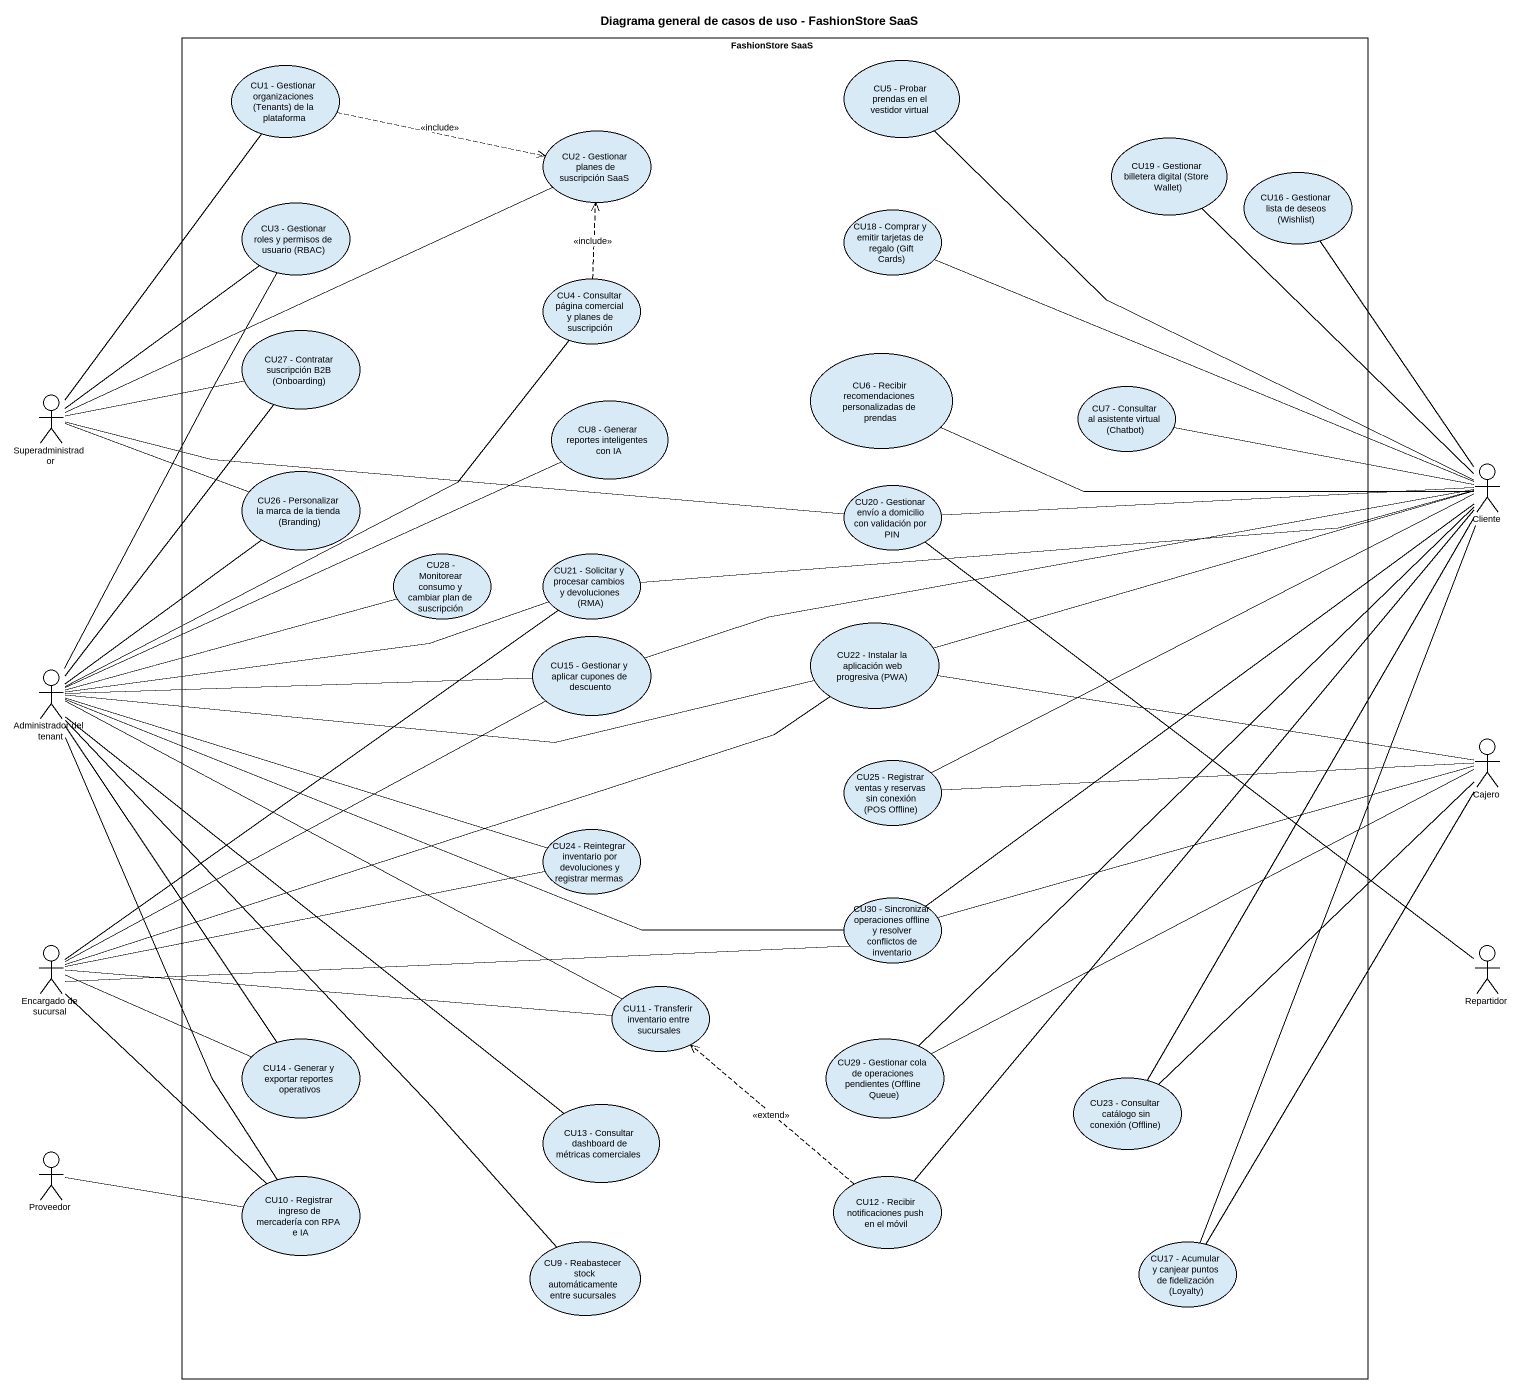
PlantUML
@startuml
title Diagrama general de casos de uso - FashionStore SaaS
rectangle "FashionStore SaaS" as FashionStore_SaaS {
  usecase "CU1 - Gestionar organizaciones (Tenants) de la plataforma" as CU1_Gestionar
  usecase "CU5 - Probar prendas en el vestidor virtual" as CU5_Probar_prendas_en_el
  usecase "CU2 - Gestionar planes de suscripción SaaS" as CU2_Gestionar_planes_de
  usecase "CU19 - Gestionar billetera digital (Store Wallet)" as CU19_Gestionar_billetera
  usecase "CU16 - Gestionar lista de deseos (Wishlist)" as CU16_Gestionar_lista_de
  usecase "CU3 - Gestionar roles y permisos de usuario (RBAC)" as CU3_Gestionar_roles_y
  usecase "CU18 - Comprar y emitir tarjetas de regalo (Gift Cards)" as CU18_Comprar_y_emitir
  usecase "CU4 - Consultar página comercial y planes de suscripción" as CU4_Consultar_página
  usecase "CU27 - Contratar suscripción B2B (Onboarding)" as CU27_Contratar_suscripción
  usecase "CU6 - Recibir recomendaciones personalizadas de prendas" as CU6_Recibir_recomendaciones
  usecase "CU8 - Generar reportes inteligentes con IA" as CU8_Generar_reportes
  usecase "CU7 - Consultar al asistente virtual (Chatbot)" as CU7_Consultar_al_asistente
  usecase "CU26 - Personalizar la marca de la tienda (Branding)" as CU26_Personalizar_la_marca
  usecase "CU20 - Gestionar envío a domicilio con validación por PIN" as CU20_Gestionar_envío_a
  usecase "CU28 - Monitorear consumo y cambiar plan de suscripción" as CU28_Monitorear_consumo_y
  usecase "CU21 - Solicitar y procesar cambios y devoluciones (RMA)" as CU21_Solicitar_y_procesar
  usecase "CU15 - Gestionar y aplicar cupones de descuento" as CU15_Gestionar_y_aplicar
  usecase "CU22 - Instalar la aplicación web progresiva (PWA)" as CU22_Instalar_la_aplicación
  usecase "CU25 - Registrar ventas y reservas sin conexión (POS Offline)" as CU25_Registrar_ventas_y
  usecase "CU24 - Reintegrar inventario por devoluciones y registrar mermas" as CU24_Reintegrar_inventario
  usecase "CU30 - Sincronizar operaciones offline y resolver conflictos de inventario" as CU30_Sincronizar
  usecase "CU11 - Transferir inventario entre sucursales" as CU11_Transferir_inventario
  usecase "CU14 - Generar y exportar reportes operativos" as CU14_Generar_y_exportar
  usecase "CU29 - Gestionar cola de operaciones pendientes (Offline Queue)" as CU29_Gestionar_cola_de
  usecase "CU23 - Consultar catálogo sin conexión (Offline)" as CU23_Consultar_catálogo_sin
  usecase "CU13 - Consultar dashboard de métricas comerciales" as CU13_Consultar_dashboard_de
  usecase "CU10 - Registrar ingreso de mercadería con RPA e IA" as CU10_Registrar_ingreso_de
  usecase "CU12 - Recibir notificaciones push en el móvil" as CU12_Recibir_notificaciones
  usecase "CU9 - Reabastecer stock automáticamente entre sucursales" as CU9_Reabastecer_stock
  usecase "CU17 - Acumular y canjear puntos de fidelización (Loyalty)" as CU17_Acumular_y_canjear
}
actor Superadministrador
actor Cliente
actor "Administrador del tenant" as Administrador_del_tenant
actor Cajero
actor "Encargado de sucursal" as Encargado_de_sucursal
actor Repartidor
actor Proveedor
CU1_Gestionar .right.> CU2_Gestionar_planes_de : <<include>>
CU4_Consultar_página .up.> CU2_Gestionar_planes_de : <<include>>
Superadministrador -up- CU1_Gestionar
Superadministrador -right- CU2_Gestionar_planes_de
Superadministrador -up- CU3_Gestionar_roles_y
Superadministrador -right- CU27_Contratar_suscripción
Superadministrador -right- CU26_Personalizar_la_marca
Superadministrador -right- CU20_Gestionar_envío_a
Cliente -up- CU5_Probar_prendas_en_el
Cliente -up- CU19_Gestionar_billetera
Cliente -up- CU16_Gestionar_lista_de
Cliente -left- CU18_Comprar_y_emitir
Cliente -left- CU6_Recibir_recomendaciones
Cliente -left- CU7_Consultar_al_asistente
Cliente -left- CU20_Gestionar_envío_a
Cliente -left- CU21_Solicitar_y_procesar
Cliente -left- CU15_Gestionar_y_aplicar
Cliente -left- CU22_Instalar_la_aplicación
Cliente -left- CU25_Registrar_ventas_y
Cliente -- CU30_Sincronizar
Cliente -- CU29_Gestionar_cola_de
Cliente -- CU23_Consultar_catálogo_sin
Cliente -- CU12_Recibir_notificaciones
Cliente -- CU17_Acumular_y_canjear
Administrador_del_tenant -up- CU3_Gestionar_roles_y
Administrador_del_tenant -up- CU4_Consultar_página
Administrador_del_tenant -up- CU27_Contratar_suscripción
Administrador_del_tenant -right- CU8_Generar_reportes
Administrador_del_tenant -up- CU26_Personalizar_la_marca
Administrador_del_tenant -right- CU28_Monitorear_consumo_y
Administrador_del_tenant -right- CU21_Solicitar_y_procesar
Administrador_del_tenant -right- CU15_Gestionar_y_aplicar
Administrador_del_tenant -right- CU22_Instalar_la_aplicación
Administrador_del_tenant -right- CU24_Reintegrar_inventario
Administrador_del_tenant -right- CU30_Sincronizar
Administrador_del_tenant -right- CU11_Transferir_inventario
Administrador_del_tenant -- CU14_Generar_y_exportar
Administrador_del_tenant -- CU13_Consultar_dashboard_de
Administrador_del_tenant -- CU10_Registrar_ingreso_de
Administrador_del_tenant -- CU9_Reabastecer_stock
Cajero -left- CU22_Instalar_la_aplicación
Cajero -left- CU25_Registrar_ventas_y
Cajero -left- CU30_Sincronizar
Cajero -left- CU29_Gestionar_cola_de
Cajero -- CU23_Consultar_catálogo_sin
Cajero -- CU17_Acumular_y_canjear
Encargado_de_sucursal -up- CU21_Solicitar_y_procesar
Encargado_de_sucursal -right- CU15_Gestionar_y_aplicar
Encargado_de_sucursal -right- CU22_Instalar_la_aplicación
Encargado_de_sucursal -right- CU24_Reintegrar_inventario
Encargado_de_sucursal -right- CU30_Sincronizar
Encargado_de_sucursal -right- CU11_Transferir_inventario
Encargado_de_sucursal -right- CU14_Generar_y_exportar
Encargado_de_sucursal -- CU10_Registrar_ingreso_de
Repartidor -up- CU20_Gestionar_envío_a
Proveedor -right- CU10_Registrar_ingreso_de
CU12_Recibir_notificaciones .up.> CU11_Transferir_inventario : <<extend>>
@enduml
